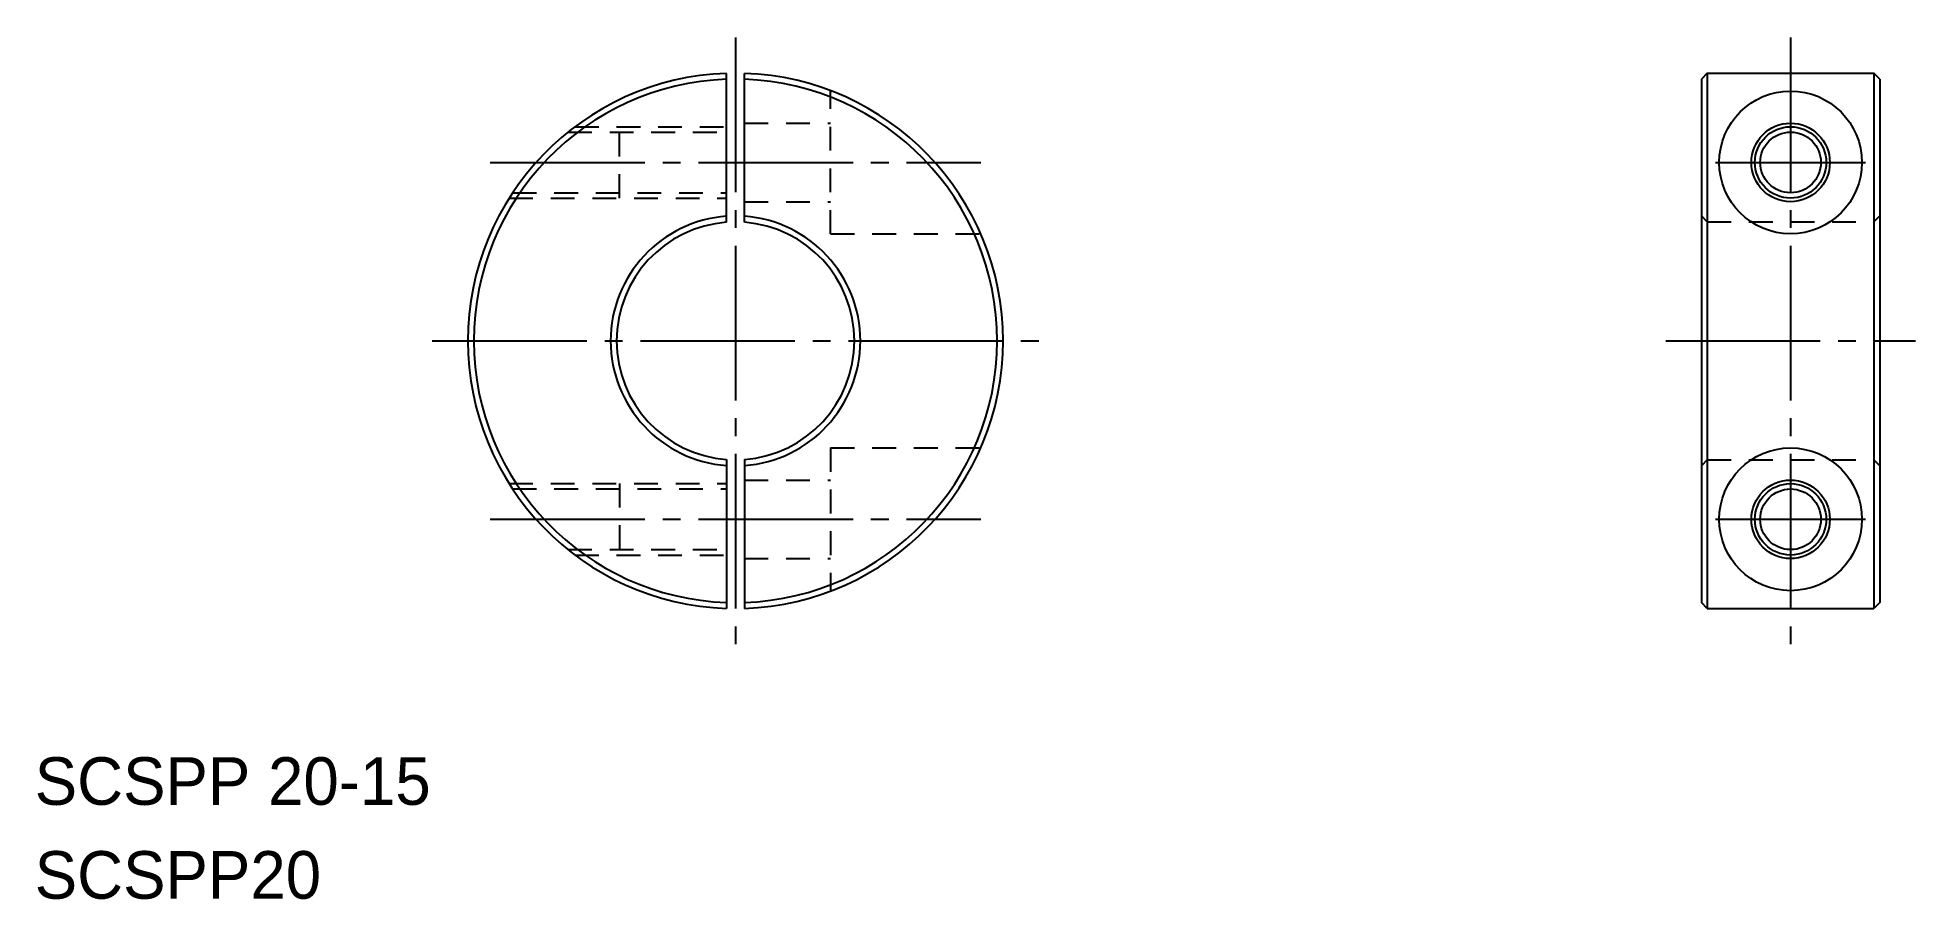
# Model space of a CAD drawing. Extents: x 42 to 200, y 173 to 246.
import ezdxf

# ---------------------------------------------------------------- set-up
doc = ezdxf.new("R2010")
doc.units = 0
doc.linetypes.add('CENTER', pattern=[17.5, 13, -1.5, 1.5, -1.5])
doc.linetypes.add('DASHED', pattern=[3.5, 2, -1.5])
doc.layers.get('0').update_dxf_attribs({"linetype": 'CONTINUOUS'})
doc.layers.add('CENTER', color=1, linetype='CENTER')

msp = doc.modelspace()

# ---------------------------------------------------------------- linework, layer by layer
at = {"color": 7, "linetype": 'CONTINUOUS'}
for p, q in [((100.04, 230.11), (100.04, 242.62)), ((101.54, 230.11), (101.54, 242.62)), ((182.51, 242.64), (182.01, 242.14)), ((182.01, 242.14), (182.01, 198.14)), ((182.51, 242.64), (182.51, 197.64)), ((182.51, 242.64), (196.51, 242.64)), ((196.51, 242.64), (196.51, 197.64)), ((197.01, 242.14), (196.51, 242.64)), ((197.01, 242.14), (197.01, 198.14)), ((100.04, 210.16), (100.04, 197.65)), ((101.54, 210.16), (101.54, 197.65)), ((182.51, 197.64), (182.01, 198.14)), ((182.51, 197.64), (196.51, 197.64)), ((197.01, 198.14), (196.51, 197.64))]:
    msp.add_line(p, q, dxfattribs=at)
at = {"color": 3, "linetype": 'DASHED'}
for p, q in [((108.79, 229.14), (108.79, 241.14)), ((108.79, 241.14), (108.87, 241.14)), ((86.71, 237.69), (100.04, 237.69)), ((87.29, 238.14), (100.04, 238.14)), ((91.04, 232.14), (91.04, 238.14)), ((101.54, 238.44), (108.79, 238.44)), ((81.76, 232.14), (100.04, 232.14)), ((82.05, 232.59), (100.04, 232.59)), ((101.54, 231.84), (108.79, 231.84)), ((182.51, 230.14), (182.01, 230.64)), ((196.51, 230.14), (197.01, 230.64)), ((108.79, 229.14), (121.41, 229.14)), ((182.51, 230.14), (196.51, 230.14)), ((108.79, 211.14), (121.41, 211.14)), ((108.79, 211.14), (108.79, 199.14)), ((182.51, 210.14), (182.01, 209.64)), ((182.51, 210.14), (196.51, 210.14)), ((196.51, 210.14), (197.01, 209.64)), ((81.76, 208.14), (100.04, 208.14)), ((82.05, 207.69), (100.04, 207.69)), ((91.04, 208.14), (91.04, 202.14)), ((101.54, 208.44), (108.79, 208.44)), ((86.71, 202.59), (100.04, 202.59)), ((87.29, 202.14), (100.04, 202.14)), ((101.54, 201.84), (108.79, 201.84)), ((108.79, 199.14), (108.87, 199.14))]:
    msp.add_line(p, q, dxfattribs=at)
for p, q in [((100.04, 207.04), (100.04, 207.04)), ((100.04, 203.91), (100.04, 203.91))]:
    msp.add_line(p, q)
for centre, radius in [((189.51, 235.14), 6), ((189.51, 235.14), 2.55), ((189.51, 205.14), 6), ((189.51, 205.14), 2.55)]:
    msp.add_circle(centre, radius)
at = {"color": 7, "linetype": 'CONTINUOUS'}
for centre in [(189.51, 235.14), (189.51, 205.14)]:
    msp.add_circle(centre, 3.3, dxfattribs=at)
at = {"color": 3, "linetype": 'CONTINUOUS'}
for centre in [(189.51, 235.14), (189.51, 205.14)]:
    msp.add_circle(centre, 3, dxfattribs=at)
at = {"color": 7, "linetype": 'CONTINUOUS'}
for radius, start, end in [(22.5, 91.9102, 268.0898), (22, 91.9536, 268.0463), (22.5, 271.9102, 88.0898), (22, 271.9536, 88.0464), (10.5, 94.096, 265.904), (10.5, 274.096, 85.904), (10, 94.3012, 265.6988), (10, 274.3012, 85.6988)]:
    msp.add_arc((100.79, 220.14), radius, start, end, dxfattribs=at)
at = {"layer": 'CENTER', "color": 1, "linetype": 'CENTER'}
for p, q in [((100.79, 245.64), (100.79, 194.64)), ((189.51, 245.64), (189.51, 194.64)), ((80.17, 235.14), (121.41, 235.14)), ((183.21, 235.14), (195.81, 235.14)), ((75.29, 220.14), (126.29, 220.14)), ((179.01, 220.14), (200.01, 220.14)), ((80.17, 205.14), (121.41, 205.14)), ((183.21, 205.14), (195.81, 205.14))]:
    msp.add_line(p, q, dxfattribs=at)

# ---------------------------------------------------------------- texts
for s, p in [('SCSPP 20-15', (41.86, 181.14)), ('SCSPP20', (41.86, 173.25))]:
    msp.add_text(s, height=4).set_placement(p)

doc.saveas('drawing.dxf')
